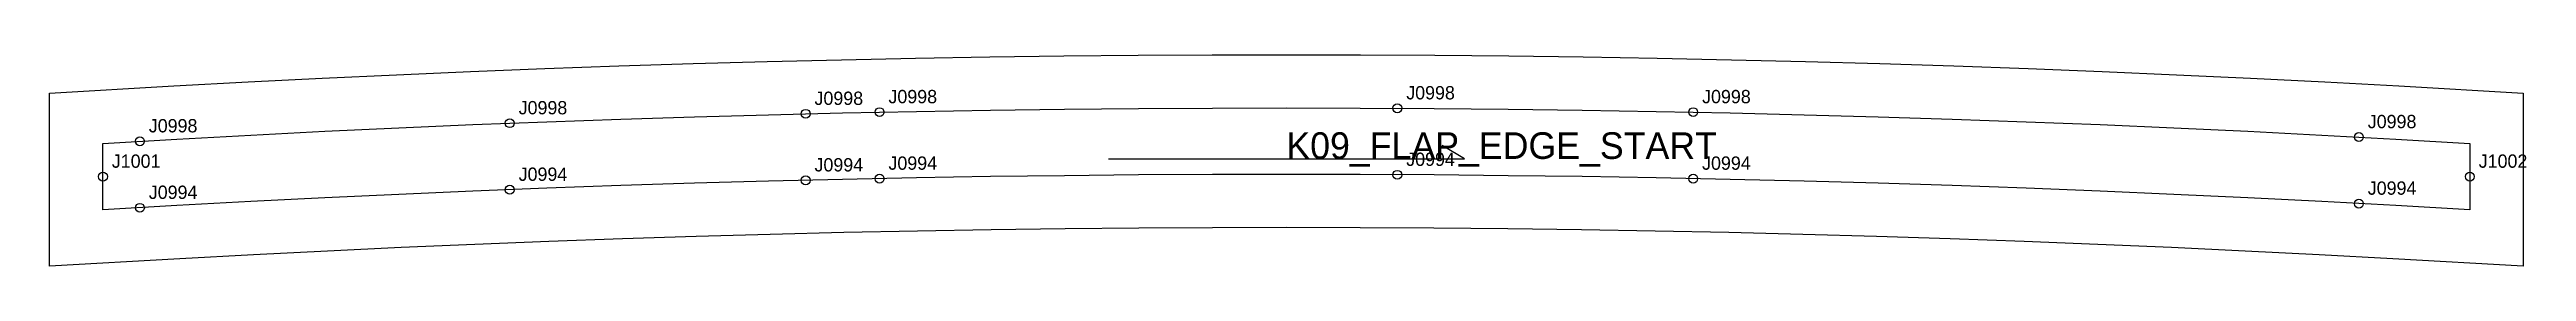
# Model space of a CAD drawing. Header units: millimetres. Extents: x -12 to 545, y -28 to 20.
import ezdxf

# ---------------------------------------------------------------- set-up
doc = ezdxf.new("R2010")
doc.units = ezdxf.units.MM
for name, color, linetype in [('CUT', 1, 'Continuous'), ('GRAIN', 3, 'Continuous'), ('LABEL', 7, 'Continuous'), ('NOTCH', 2, 'Continuous'), ('SEW', 5, 'Continuous')]:
    doc.layers.add(name, color=color, linetype=linetype)

msp = doc.modelspace()

# ---------------------------------------------------------------- linework, layer by layer
at = {"layer": 'CUT'}
msp.add_lwpolyline([(-12, 11.32), (15.95, 12.95), (32.62, 13.86), (49.29, 14.7), (65.96, 15.49), (82.63, 16.21), (99.3, 16.87), (115.97, 17.46), (132.64, 17.99), (149.31, 18.46), (165.98, 18.87), (182.65, 19.22), (199.32, 19.5), (215.99, 19.72), (232.66, 19.87), (249.33, 19.97), (266, 20), (282.67, 19.97), (299.34, 19.87), (316.01, 19.72), (332.68, 19.5), (349.35, 19.22), (366.02, 18.87), (382.69, 18.46), (399.36, 17.99), (416.03, 17.46), (432.7, 16.87), (449.37, 16.21), (466.04, 15.49), (482.71, 14.7), (499.38, 13.86), (516.05, 12.95), (544, 11.32), (544, -27.72), (514.7, -26.01), (498.12, -25.11), (481.54, -24.27), (464.96, -23.49), (448.38, -22.77), (431.8, -22.12), (415.22, -21.52), (398.64, -20.99), (382.06, -20.53), (365.48, -20.12), (348.9, -19.78), (332.32, -19.5), (315.74, -19.28), (299.16, -19.12), (282.58, -19.03), (266, -19), (249.42, -19.03), (232.84, -19.12), (216.26, -19.28), (199.68, -19.5), (183.1, -19.78), (166.52, -20.12), (149.94, -20.53), (133.36, -20.99), (116.78, -21.52), (100.2, -22.12), (83.62, -22.77), (67.04, -23.49), (50.46, -24.27), (33.88, -25.11), (17.3, -26.01), (-12, -27.72), (-12, 11.32)], close=True, dxfattribs=at)
at = {"layer": 'GRAIN'}
for p, q in [((226, -3.5), (306, -3.5)), ((306, -3.5), (301, -0.5))]:
    msp.add_line(p, q, dxfattribs=at)
at = {"layer": 'NOTCH'}
for centre in [(157.94, 6.67), (174.56, 7.05), (290.94, 7.92), (357.44, 7.05), (8.31, 0.48), (91.44, 4.55), (507.06, 1.42), (0, -7.5), (91.44, -10.45), (157.94, -8.33), (174.56, -7.95), (290.94, -7.08), (357.44, -7.95), (532, -7.5), (8.31, -14.52), (507.06, -13.58)]:
    msp.add_circle(centre, 1, dxfattribs=at)
at = {"layer": 'SEW'}
msp.add_lwpolyline([(0, 0), (16.62, 0.97), (33.25, 1.88), (49.88, 2.72), (66.5, 3.5), (83.12, 4.22), (99.75, 4.88), (116.38, 5.47), (133, 6), (149.62, 6.47), (166.25, 6.88), (182.88, 7.22), (199.5, 7.5), (216.12, 7.72), (232.75, 7.88), (249.38, 7.97), (266, 8), (282.62, 7.97), (299.25, 7.88), (315.88, 7.72), (332.5, 7.5), (349.12, 7.22), (365.75, 6.88), (382.38, 6.47), (399, 6), (415.62, 5.47), (432.25, 4.88), (448.88, 4.22), (465.5, 3.5), (482.12, 2.72), (498.75, 1.88), (515.38, 0.97), (532, 0), (532, -15), (515.38, -14.03), (498.75, -13.12), (482.12, -12.28), (465.5, -11.5), (448.88, -10.78), (432.25, -10.12), (415.62, -9.53), (399, -9), (382.38, -8.53), (365.75, -8.12), (349.12, -7.78), (332.5, -7.5), (315.88, -7.28), (299.25, -7.12), (282.62, -7.03), (266, -7), (249.38, -7.03), (232.75, -7.12), (216.12, -7.28), (199.5, -7.5), (182.88, -7.78), (166.25, -8.12), (149.62, -8.53), (133, -9), (116.38, -9.53), (99.75, -10.12), (83.12, -10.78), (66.5, -11.5), (49.88, -12.28), (33.25, -13.12), (16.62, -14.03), (0, -15)], close=True, dxfattribs=at)

# ---------------------------------------------------------------- texts
at = {"layer": 'LABEL'}
for s, height, p in [('J0998', 3, (159.94, 8.67)), ('J0998', 3, (176.56, 9.05)), ('J0998', 3, (292.94, 9.92)), ('J0998', 3, (359.44, 9.05)), ('J0998', 3, (93.44, 6.55)), ('J0998', 3, (509.06, 3.42)), ('J0998', 3, (10.31, 2.48)), ('K09_FLAP_EDGE_START', 6, (266, -3.5)), ('J1001', 3, (2, -5.5)), ('J0994', 3, (93.44, -8.45)), ('J0994', 3, (159.94, -6.33)), ('J0994', 3, (176.56, -5.95)), ('J0994', 3, (292.94, -5.08)), ('J0994', 3, (359.44, -5.95)), ('J1002', 3, (534, -5.5)), ('J0994', 3, (10.31, -12.52)), ('J0994', 3, (509.06, -11.58))]:
    msp.add_text(s, height=height, dxfattribs=at).set_placement(p)

doc.saveas('drawing.dxf')
